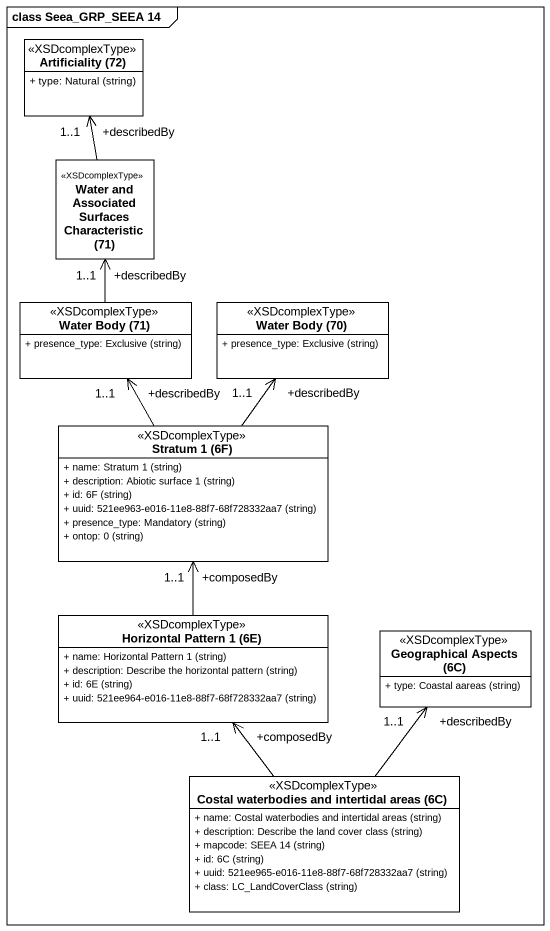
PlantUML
@startuml
mainframe class Seea_GRP_SEEA 14
hide circle
hide empty members
skinparam classAttributeIconSize 0
class "Artificiality (72)" as Artificiality_72 <<XSDcomplexType>> {
  {field} + type: Natural (string)
}
class "Water and Associated Surfaces Characteristic (71)" as Water_and_Associated <<XSDcomplexType>>
class "Water Body (71)" as Water_Body_71 <<XSDcomplexType>> {
  {field} + presence_type: Exclusive (string)
}
class "Water Body (70)" as Water_Body_70 <<XSDcomplexType>> {
  {field} + presence_type: Exclusive (string)
}
class "Stratum 1 (6F)" as Stratum_1_6F <<XSDcomplexType>> {
  {field} + name: Stratum 1 (string)
  {field} + description: Abiotic surface 1 (string)
  {field} + id: 6F (string)
  {field} + uuid: 521ee963-e016-11e8-88f7-68f728332aa7 (string)
  {field} + presence_type: Mandatory (string)
  {field} + ontop: 0 (string)
}
class "Horizontal Pattern 1 (6E)" as Horizontal_Pattern_1_6E <<XSDcomplexType>> {
  {field} + name: Horizontal Pattern 1 (string)
  {field} + description: Describe the horizontal pattern (string)
  {field} + id: 6E (string)
  {field} + uuid: 521ee964-e016-11e8-88f7-68f728332aa7 (string)
}
class "Geographical Aspects (6C)" as Geographical_Aspects_6C <<XSDcomplexType>> {
  {field} + type: Coastal aareas (string)
}
class "Costal waterbodies and intertidal areas (6C)" as Costal_waterbodies_and <<XSDcomplexType>> {
  {field} + name: Costal waterbodies and intertidal areas (string)
  {field} + description: Describe the land cover class (string)
  {field} + mapcode: SEEA 14 (string)
  {field} + id: 6C (string)
  {field} + uuid: 521ee965-e016-11e8-88f7-68f728332aa7 (string)
  {field} + class: LC_LandCoverClass (string)
}
Water_and_Associated -up-> "+describedBy\n1..1" Artificiality_72
Water_Body_71 -up-> "+describedBy\n1..1" Water_and_Associated
Stratum_1_6F -up-> "+describedBy\n1..1" Water_Body_71
Stratum_1_6F -up-> "+describedBy\n1..1" Water_Body_70
Horizontal_Pattern_1_6E -up-> "+composedBy\n1..1" Stratum_1_6F
Costal_waterbodies_and -up-> "+composedBy\n1..1" Horizontal_Pattern_1_6E
Costal_waterbodies_and -up-> "+describedBy\n1..1" Geographical_Aspects_6C
@enduml
